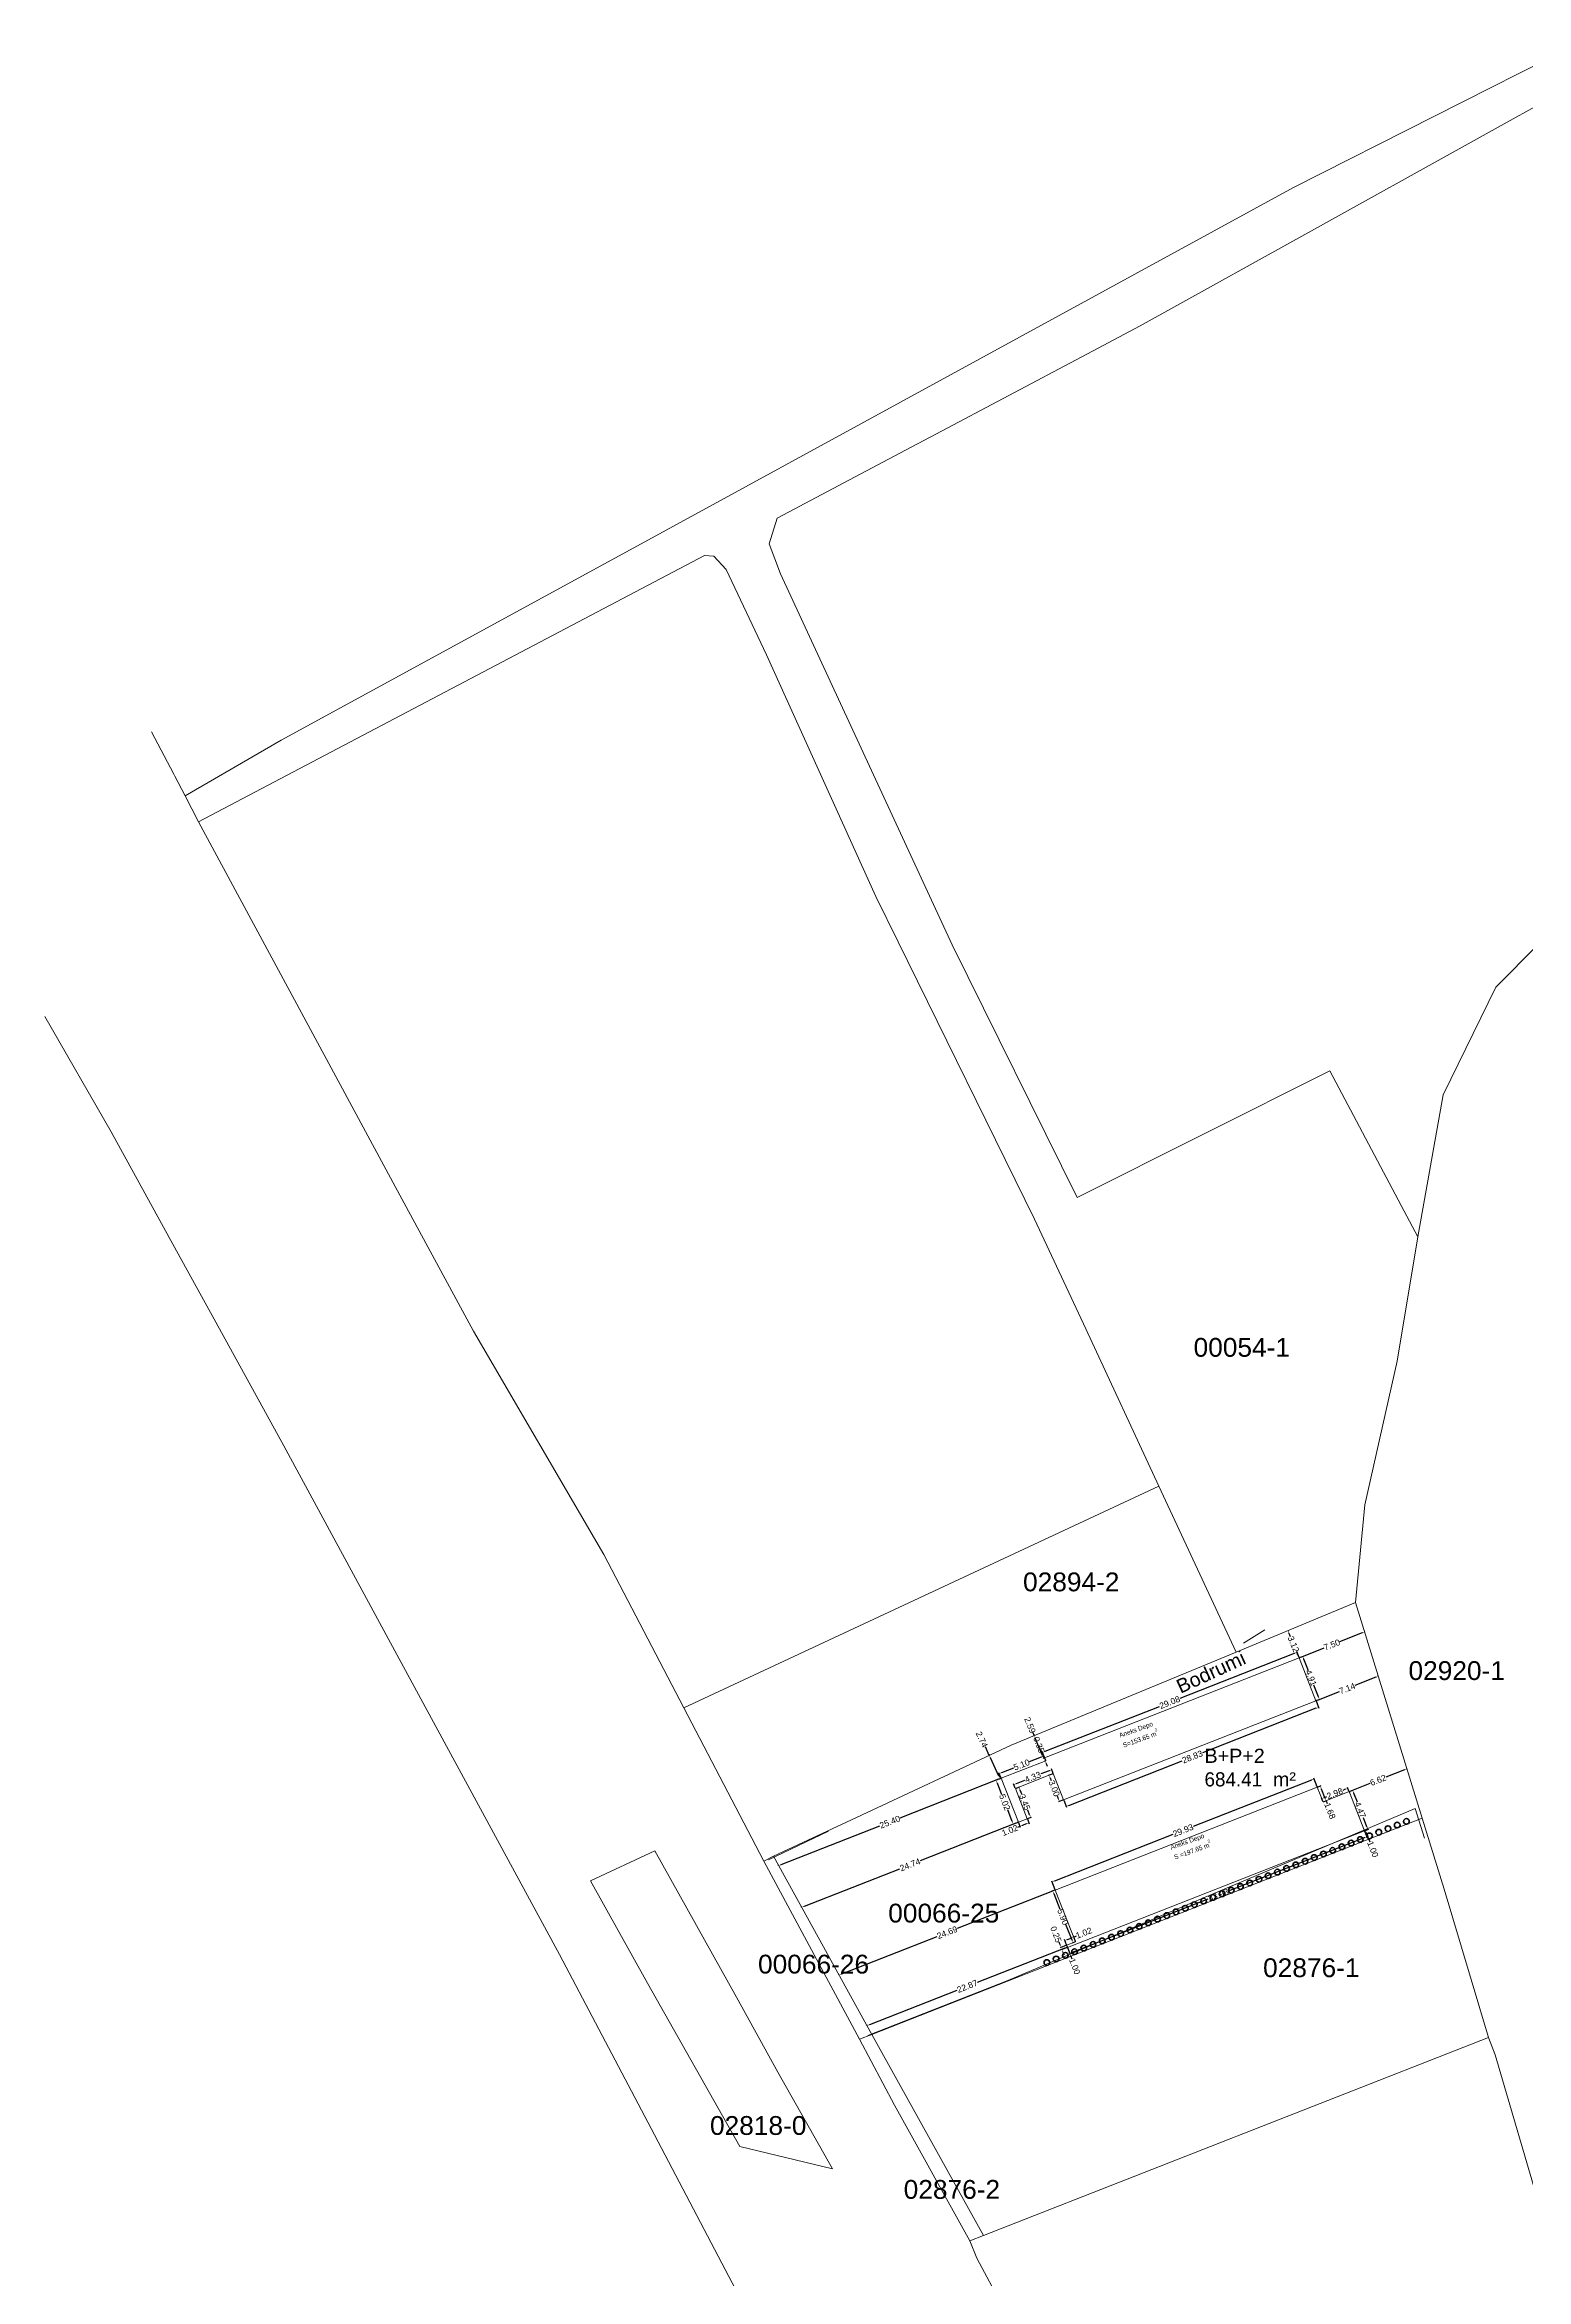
# Model space of a CAD drawing. Header units: metres. Extents: x 7513902 to 7514143, y 4693137 to 4693547.
# Drawn here: x 7513902.2 to 7514059.8, y 4693309.9 to 4693547.4 of the extents above; entities that cross this region are included whole.
import ezdxf

# ---------------------------------------------------------------- set-up
doc = ezdxf.new("R2010")
doc.units = ezdxf.units.M
for name, color, linetype, lineweight in [('0_Pen_No__6', 5, 'Continuous', 35), ('asfalt', 97, 'Continuous', 0), ('etazha', 7, 'Continuous', 0), ('muri poshte', 30, 'Continuous', 0), ('Parc-Baz', 7, 'Continuous', 0)]:
    doc.layers.add(name, color=color, linetype=linetype, lineweight=lineweight)
doc.layers.add('A - Fill zone_Pen_No__146', color=7, linetype='Continuous', lineweight=20, true_color=0x5eaeff)
doc.layers.add('Drawing & Figure_Pen_No__81', color=7, linetype='Continuous', lineweight=20, true_color=0x6a6a6a)
doc.styles.add('GENERATED_STYLE_1', font='GOTHIC.TTF')
doc.styles.get("Standard").update_dxf_attribs({"font": 'arial.ttf'})
doc.dimstyles.get("Standard").update_dxf_attribs({"dimtxt": 0.18, "dimasz": 0.18, "dimexe": 0.18, "dimexo": 0.0625, "dimgap": 0.09, "dimtad": 0, "dimtih": 1, "dimtoh": 1, "dimdec": 4, "dimzin": 0, "dimdsep": 46, "dimtxsty": 'Standard', "dimcen": 0.09, "dimadec": 0, "dimazin": 0, "dimtfac": 1, "dimtdec": 4, "dimtofl": 0, "dimtmove": 0, "dimatfit": 3, "dimfxl": 1, "dimtolj": 1, "dimtzin": 0, "dimarcsym": 0})

# ---------------------------------------------------------------- blocks, each defined once
blk = doc.blocks.new('*D348')
at = {"layer": 'Drawing & Figure_Pen_No__81', "color": 0, "lineweight": -2, "transparency": 16777216}
for p, q in [((7514008.2, 4693365.39), (7514006.93, 4693364.89)), ((7514008.67, 4693365.03), (7514008.45, 4693365.59)), ((7514003.92, 4693363.16), (7514003.7, 4693363.72)), ((7514004.01, 4693363.75), (7514005.28, 4693364.25))]:
    blk.add_line(p, q, dxfattribs=at)
at = {"layer": 'Drawing & Figure_Pen_No__81', "color": 0, "transparency": 16777216}
for points in [[(7514008.18, 4693365.44), (7514008.22, 4693365.35), (7514008.48, 4693365.5)], [(7514003.99, 4693363.79), (7514004.03, 4693363.7), (7514003.73, 4693363.64)]]:
    blk.add_solid(points, dxfattribs=at)
at = {"layer": 'Drawing & Figure_Pen_No__81', "color": 0, "transparency": 16777216, "insert": (7514006.11, 4693364.57), "char_height": 0.65, "attachment_point": 5, "rotation": 21.4369}
blk.add_mtext('\\A1;5.10', dxfattribs=at)
blk = doc.blocks.new('*D349')
at = {"layer": 'Drawing & Figure_Pen_No__81', "color": 0, "lineweight": -2, "transparency": 16777216}
for p, q in [((7514008.38, 4693365.58), (7514008.27, 4693365.86)), ((7514008.52, 4693365.31), (7514008.41, 4693365.27)), ((7514008.65, 4693364.99), (7514008.54, 4693364.94)), ((7514008.73, 4693364.7), (7514008.84, 4693364.42))]:
    blk.add_line(p, q, dxfattribs=at)
at = {"layer": 'Drawing & Figure_Pen_No__81', "color": 0, "transparency": 16777216}
for points in [[(7514008.43, 4693365.6), (7514008.34, 4693365.56), (7514008.49, 4693365.3)], [(7514008.78, 4693364.72), (7514008.68, 4693364.68), (7514008.62, 4693364.98)]]:
    blk.add_solid(points, dxfattribs=at)
at = {"layer": 'Drawing & Figure_Pen_No__81', "color": 0, "transparency": 16777216, "insert": (7514007.95, 4693366.69), "char_height": 0.65, "attachment_point": 5, "rotation": 291.4369}
blk.add_mtext('\\A1;0.35', dxfattribs=at)
blk = doc.blocks.new('*D350')
at = {"layer": 'Drawing & Figure_Pen_No__81', "color": 0, "lineweight": -2, "transparency": 16777216}
for p, q in [((7514035.11, 4693376.41), (7514022.93, 4693371.62)), ((7514035.61, 4693375.98), (7514035.36, 4693376.6)), ((7514008.61, 4693366), (7514020.79, 4693370.78)), ((7514008.54, 4693365.35), (7514008.29, 4693365.97))]:
    blk.add_line(p, q, dxfattribs=at)
at = {"layer": 'Drawing & Figure_Pen_No__81', "color": 0, "transparency": 16777216}
for points in [[(7514035.1, 4693376.45), (7514035.13, 4693376.36), (7514035.39, 4693376.52)], [(7514008.59, 4693366.05), (7514008.62, 4693365.95), (7514008.33, 4693365.89)]]:
    blk.add_solid(points, dxfattribs=at)
at = {"layer": 'Drawing & Figure_Pen_No__81', "color": 0, "transparency": 16777216, "insert": (7514021.86, 4693371.2), "char_height": 0.65, "attachment_point": 5, "rotation": 21.4369}
blk.add_mtext('\\A1;29.08', dxfattribs=at)
blk = doc.blocks.new('*D351')
at = {"layer": 'Drawing & Figure_Pen_No__81', "color": 0, "lineweight": -2, "transparency": 16777216}
for p, q in [((7514035.65, 4693375.96), (7514036.07, 4693376.13)), ((7514036.1, 4693375.82), (7514036.58, 4693374.59)), ((7514037.68, 4693371.8), (7514037.19, 4693373.03)), ((7514037.44, 4693371.39), (7514037.87, 4693371.55))]:
    blk.add_line(p, q, dxfattribs=at)
at = {"layer": 'Drawing & Figure_Pen_No__81', "color": 0, "transparency": 16777216}
for points in [[(7514036.15, 4693375.83), (7514036.05, 4693375.8), (7514035.99, 4693376.1)], [(7514037.72, 4693371.82), (7514037.63, 4693371.78), (7514037.79, 4693371.52)]]:
    blk.add_solid(points, dxfattribs=at)
at = {"layer": 'Drawing & Figure_Pen_No__81', "color": 0, "transparency": 16777216, "insert": (7514036.89, 4693373.81), "char_height": 0.65, "attachment_point": 5, "rotation": 291.4369}
blk.add_mtext('\\A1;4.91', dxfattribs=at)
blk = doc.blocks.new('*D352')
at = {"layer": 'Drawing & Figure_Pen_No__81', "color": 0, "lineweight": -2, "transparency": 16777216}
for p, q in [((7514037.41, 4693370.57), (7514025.34, 4693365.83)), ((7514037.42, 4693371.35), (7514037.72, 4693370.59)), ((7514011.13, 4693360.25), (7514023.2, 4693364.99)), ((7514010.59, 4693360.81), (7514010.89, 4693360.06))]:
    blk.add_line(p, q, dxfattribs=at)
at = {"layer": 'Drawing & Figure_Pen_No__81', "color": 0, "transparency": 16777216}
for points in [[(7514037.39, 4693370.61), (7514037.43, 4693370.52), (7514037.69, 4693370.68)], [(7514011.11, 4693360.3), (7514011.15, 4693360.21), (7514010.85, 4693360.14)]]:
    blk.add_solid(points, dxfattribs=at)
at = {"layer": 'Drawing & Figure_Pen_No__81', "color": 0, "transparency": 16777216, "insert": (7514024.27, 4693365.41), "char_height": 0.65, "attachment_point": 5, "rotation": 21.4369}
blk.add_mtext('\\A1;28.83', dxfattribs=at)
blk = doc.blocks.new('*D353')
at = {"layer": 'Drawing & Figure_Pen_No__81', "color": 0, "lineweight": -2, "transparency": 16777216}
for p, q in [((7514009.45, 4693363.62), (7514008.95, 4693363.42)), ((7514009.14, 4693363.18), (7514009.26, 4693362.89)), ((7514010.02, 4693360.94), (7514009.91, 4693361.23)), ((7514010.55, 4693360.83), (7514010.05, 4693360.63))]:
    blk.add_line(p, q, dxfattribs=at)
at = {"layer": 'Drawing & Figure_Pen_No__81', "color": 0, "transparency": 16777216}
for points in [[(7514009.19, 4693363.19), (7514009.1, 4693363.16), (7514009.03, 4693363.46)], [(7514010.07, 4693360.96), (7514009.98, 4693360.92), (7514010.13, 4693360.66)]]:
    blk.add_solid(points, dxfattribs=at)
at = {"layer": 'Drawing & Figure_Pen_No__81', "color": 0, "transparency": 16777216, "insert": (7514009.58, 4693362.06), "char_height": 0.65, "attachment_point": 5, "rotation": 291.4369}
blk.add_mtext('\\A1;3.00', dxfattribs=at)
blk = doc.blocks.new('*D354')
at = {"layer": 'Drawing & Figure_Pen_No__81', "color": 0, "lineweight": -2, "transparency": 16777216}
for p, q in [((7514005.44, 4693362.08), (7514005.25, 4693362.55)), ((7514005.57, 4693362.58), (7514006.46, 4693362.93)), ((7514009.04, 4693363.94), (7514008.14, 4693363.59)), ((7514009.47, 4693363.66), (7514009.28, 4693364.14))]:
    blk.add_line(p, q, dxfattribs=at)
at = {"layer": 'Drawing & Figure_Pen_No__81', "color": 0, "transparency": 16777216}
for points in [[(7514005.55, 4693362.63), (7514005.58, 4693362.53), (7514005.29, 4693362.47)], [(7514009.02, 4693363.99), (7514009.06, 4693363.9), (7514009.32, 4693364.05)]]:
    blk.add_solid(points, dxfattribs=at)
at = {"layer": 'Drawing & Figure_Pen_No__81', "color": 0, "transparency": 16777216, "insert": (7514007.3, 4693363.26), "char_height": 0.65, "attachment_point": 5, "rotation": 21.4369}
blk.add_mtext('\\A1;4.33', dxfattribs=at)
blk = doc.blocks.new('*D355')
at = {"layer": 'Drawing & Figure_Pen_No__81', "color": 0, "lineweight": -2, "transparency": 16777216}
for p, q in [((7514005.48, 4693362.06), (7514005.9, 4693362.22)), ((7514005.92, 4693361.91), (7514006.12, 4693361.41)), ((7514006.96, 4693359.26), (7514006.77, 4693359.76)), ((7514006.74, 4693358.85), (7514007.16, 4693359.01))]:
    blk.add_line(p, q, dxfattribs=at)
at = {"layer": 'Drawing & Figure_Pen_No__81', "color": 0, "transparency": 16777216}
for points in [[(7514005.97, 4693361.93), (7514005.88, 4693361.89), (7514005.81, 4693362.19)], [(7514007.01, 4693359.28), (7514006.92, 4693359.24), (7514007.07, 4693358.98)]]:
    blk.add_solid(points, dxfattribs=at)
at = {"layer": 'Drawing & Figure_Pen_No__81', "color": 0, "transparency": 16777216, "insert": (7514006.44, 4693360.59), "char_height": 0.65, "attachment_point": 5, "rotation": 291.4369}
blk.add_mtext('\\A1;3.45', dxfattribs=at)
blk = doc.blocks.new('*D356')
at = {"layer": 'Drawing & Figure_Pen_No__81', "color": 0, "lineweight": -2, "transparency": 16777216}
for p, q in [((7514005.94, 4693358.02), (7514005.66, 4693357.91)), ((7514005.77, 4693358.44), (7514005.97, 4693357.94)), ((7514006.61, 4693358.28), (7514006.22, 4693358.13)), ((7514006.72, 4693358.81), (7514006.92, 4693358.31))]:
    blk.add_line(p, q, dxfattribs=at)
at = {"layer": 'Drawing & Figure_Pen_No__81', "color": 0, "transparency": 16777216}
for points in [[(7514006.2, 4693358.18), (7514006.24, 4693358.08), (7514005.94, 4693358.02)], [(7514006.59, 4693358.33), (7514006.63, 4693358.24), (7514006.89, 4693358.39)]]:
    blk.add_solid(points, dxfattribs=at)
at = {"layer": 'Drawing & Figure_Pen_No__81', "color": 0, "transparency": 16777216, "insert": (7514004.86, 4693357.6), "char_height": 0.65, "attachment_point": 5, "rotation": 21.4369}
blk.add_mtext('\\A1;1.02', dxfattribs=at)
blk = doc.blocks.new('*D357')
at = {"layer": 'Drawing & Figure_Pen_No__81', "color": 0, "lineweight": -2, "transparency": 16777216}
for p, q in [((7514003.9, 4693363.12), (7514003.31, 4693362.89)), ((7514003.51, 4693362.65), (7514003.99, 4693361.42)), ((7514005.12, 4693358.54), (7514004.64, 4693359.77)), ((7514005.73, 4693358.45), (7514005.15, 4693358.22))]:
    blk.add_line(p, q, dxfattribs=at)
at = {"layer": 'Drawing & Figure_Pen_No__81', "color": 0, "transparency": 16777216}
for points in [[(7514003.55, 4693362.67), (7514003.46, 4693362.63), (7514003.4, 4693362.93)], [(7514005.17, 4693358.55), (7514005.08, 4693358.52), (7514005.23, 4693358.26)]]:
    blk.add_solid(points, dxfattribs=at)
at = {"layer": 'Drawing & Figure_Pen_No__81', "color": 0, "transparency": 16777216, "insert": (7514004.32, 4693360.59), "char_height": 0.65, "attachment_point": 5, "rotation": 291.4369}
blk.add_mtext('\\A1;5.02', dxfattribs=at)
blk = doc.blocks.new('*D358')
at = {"layer": 'Drawing & Figure_Pen_No__81', "color": 0, "lineweight": -2, "transparency": 16777216}
for p, q in [((7514036.93, 4693362.95), (7514024.35, 4693358.01)), ((7514037.54, 4693362.22), (7514037.18, 4693363.15)), ((7514009.63, 4693352.23), (7514022.21, 4693357.18)), ((7514009.68, 4693351.28), (7514009.32, 4693352.21))]:
    blk.add_line(p, q, dxfattribs=at)
at = {"layer": 'Drawing & Figure_Pen_No__81', "color": 0, "transparency": 16777216}
for points in [[(7514036.91, 4693363), (7514036.95, 4693362.91), (7514037.21, 4693363.06)], [(7514009.61, 4693352.28), (7514009.65, 4693352.19), (7514009.35, 4693352.13)]]:
    blk.add_solid(points, dxfattribs=at)
at = {"layer": 'Drawing & Figure_Pen_No__81', "color": 0, "transparency": 16777216, "insert": (7514023.28, 4693357.59), "char_height": 0.65, "attachment_point": 5, "rotation": 21.4369}
blk.add_mtext('\\A1;29.93', dxfattribs=at)
blk = doc.blocks.new('*D359')
at = {"layer": 'Drawing & Figure_Pen_No__81', "color": 0, "lineweight": -2, "transparency": 16777216}
for p, q in [((7514037.58, 4693362.2), (7514037.95, 4693362.35)), ((7514037.97, 4693362.03), (7514038.37, 4693361.03)), ((7514038.19, 4693360.64), (7514038.56, 4693360.79)), ((7514038.48, 4693360.75), (7514038.59, 4693360.47))]:
    blk.add_line(p, q, dxfattribs=at)
at = {"layer": 'Drawing & Figure_Pen_No__81', "color": 0, "transparency": 16777216}
for points in [[(7514038.02, 4693362.05), (7514037.93, 4693362.02), (7514037.86, 4693362.31)], [(7514038.41, 4693361.05), (7514038.32, 4693361.01), (7514038.48, 4693360.75)]]:
    blk.add_solid(points, dxfattribs=at)
at = {"layer": 'Drawing & Figure_Pen_No__81', "color": 0, "transparency": 16777216, "insert": (7514038.9, 4693359.67), "char_height": 0.65, "attachment_point": 5, "rotation": 291.4369}
blk.add_mtext('\\A1;1.68', dxfattribs=at)
blk = doc.blocks.new('*D360')
at = {"layer": 'Drawing & Figure_Pen_No__81', "color": 0, "lineweight": -2, "transparency": 16777216}
for p, q in [((7514040.52, 4693361.96), (7514040.25, 4693361.85)), ((7514040.92, 4693361.75), (7514040.77, 4693362.15)), ((7514038.15, 4693360.66), (7514037.99, 4693361.06)), ((7514038.31, 4693361.09), (7514038.58, 4693361.2))]:
    blk.add_line(p, q, dxfattribs=at)
at = {"layer": 'Drawing & Figure_Pen_No__81', "color": 0, "transparency": 16777216}
for points in [[(7514040.5, 4693362), (7514040.54, 4693361.91), (7514040.8, 4693362.07)], [(7514038.29, 4693361.13), (7514038.32, 4693361.04), (7514038.03, 4693360.98)]]:
    blk.add_solid(points, dxfattribs=at)
at = {"layer": 'Drawing & Figure_Pen_No__81', "color": 0, "transparency": 16777216, "insert": (7514039.41, 4693361.52), "char_height": 0.65, "attachment_point": 5, "rotation": 21.4369}
blk.add_mtext('\\A1;2.98', dxfattribs=at)
blk = doc.blocks.new('*D361')
at = {"layer": 'Drawing & Figure_Pen_No__81', "color": 0, "lineweight": -2, "transparency": 16777216}
for p, q in [((7514040.97, 4693361.73), (7514041.39, 4693361.89)), ((7514041.41, 4693361.58), (7514041.79, 4693360.62)), ((7514042.83, 4693357.98), (7514042.45, 4693358.94)), ((7514042.6, 4693357.57), (7514043.02, 4693357.73))]:
    blk.add_line(p, q, dxfattribs=at)
at = {"layer": 'Drawing & Figure_Pen_No__81', "color": 0, "transparency": 16777216}
for points in [[(7514041.46, 4693361.6), (7514041.37, 4693361.56), (7514041.3, 4693361.86)], [(7514042.87, 4693358), (7514042.78, 4693357.96), (7514042.94, 4693357.7)]]:
    blk.add_solid(points, dxfattribs=at)
at = {"layer": 'Drawing & Figure_Pen_No__81', "color": 0, "transparency": 16777216, "insert": (7514042.12, 4693359.78), "char_height": 0.65, "attachment_point": 5, "rotation": 291.4369}
blk.add_mtext('\\A1;4.47', dxfattribs=at)
blk = doc.blocks.new('*D362')
at = {"layer": 'Drawing & Figure_Pen_No__81', "color": 0, "lineweight": -2, "transparency": 16777216}
for p, q in [((7514042.58, 4693357.53), (7514042.85, 4693356.85)), ((7514042.54, 4693356.82), (7514028.09, 4693351.15)), ((7514011.51, 4693344.64), (7514025.96, 4693350.31)), ((7514011, 4693345.13), (7514011.27, 4693344.45))]:
    blk.add_line(p, q, dxfattribs=at)
at = {"layer": 'Drawing & Figure_Pen_No__81', "color": 0, "transparency": 16777216}
for points in [[(7514042.52, 4693356.87), (7514042.56, 4693356.77), (7514042.82, 4693356.93)], [(7514011.5, 4693344.69), (7514011.53, 4693344.59), (7514011.24, 4693344.53)]]:
    blk.add_solid(points, dxfattribs=at)
at = {"layer": 'Drawing & Figure_Pen_No__81', "color": 0, "transparency": 16777216, "insert": (7514027.03, 4693350.73), "char_height": 0.65, "attachment_point": 5, "rotation": 21.4369}
blk.add_mtext('\\A1;33.93', dxfattribs=at)
blk = doc.blocks.new('*D363')
at = {"layer": 'Drawing & Figure_Pen_No__81', "color": 0, "lineweight": -2, "transparency": 16777216}
for p, q in [((7514009.66, 4693351.24), (7514009.34, 4693351.12)), ((7514009.54, 4693350.87), (7514010.18, 4693349.23)), ((7514011.47, 4693345.94), (7514010.83, 4693347.58)), ((7514011.82, 4693345.75), (7514011.5, 4693345.62))]:
    blk.add_line(p, q, dxfattribs=at)
at = {"layer": 'Drawing & Figure_Pen_No__81', "color": 0, "transparency": 16777216}
for points in [[(7514009.58, 4693350.89), (7514009.49, 4693350.85), (7514009.43, 4693351.15)], [(7514011.52, 4693345.95), (7514011.43, 4693345.92), (7514011.58, 4693345.66)]]:
    blk.add_solid(points, dxfattribs=at)
at = {"layer": 'Drawing & Figure_Pen_No__81', "color": 0, "transparency": 16777216, "insert": (7514010.51, 4693348.4), "char_height": 0.65, "attachment_point": 5, "rotation": 291.4369}
blk.add_mtext('\\A1;5.90', dxfattribs=at)
blk = doc.blocks.new('*D364')
at = {"layer": 'Drawing & Figure_Pen_No__81', "color": 0, "lineweight": -2, "transparency": 16777216}
for p, q in [((7514010.89, 4693345.42), (7514010.67, 4693345.98)), ((7514010.98, 4693346), (7514011.37, 4693346.15)), ((7514011.84, 4693345.79), (7514011.62, 4693346.35)), ((7514011.65, 4693346.26), (7514011.93, 4693346.37))]:
    blk.add_line(p, q, dxfattribs=at)
at = {"layer": 'Drawing & Figure_Pen_No__81', "color": 0, "transparency": 16777216}
for points in [[(7514010.96, 4693346.05), (7514011, 4693345.95), (7514010.7, 4693345.89)], [(7514011.35, 4693346.2), (7514011.39, 4693346.11), (7514011.65, 4693346.26)]]:
    blk.add_solid(points, dxfattribs=at)
at = {"layer": 'Drawing & Figure_Pen_No__81', "color": 0, "transparency": 16777216, "insert": (7514012.73, 4693346.69), "char_height": 0.65, "attachment_point": 5, "rotation": 21.4369}
blk.add_mtext('\\A1;1.02', dxfattribs=at)
blk = doc.blocks.new('*D365')
at = {"layer": 'Drawing & Figure_Pen_No__81', "color": 0, "lineweight": -2, "transparency": 16777216}
for p, q in [((7514010.2, 4693345.43), (7514010.09, 4693345.71)), ((7514010.87, 4693345.38), (7514010.22, 4693345.12)), ((7514010.96, 4693345.14), (7514010.32, 4693344.89)), ((7514010.51, 4693344.64), (7514010.62, 4693344.36))]:
    blk.add_line(p, q, dxfattribs=at)
at = {"layer": 'Drawing & Figure_Pen_No__81', "color": 0, "transparency": 16777216}
for points in [[(7514010.24, 4693345.45), (7514010.15, 4693345.42), (7514010.31, 4693345.16)], [(7514010.56, 4693344.66), (7514010.46, 4693344.63), (7514010.4, 4693344.92)]]:
    blk.add_solid(points, dxfattribs=at)
at = {"layer": 'Drawing & Figure_Pen_No__81', "color": 0, "transparency": 16777216, "insert": (7514009.76, 4693346.54), "char_height": 0.65, "attachment_point": 5, "rotation": 291.4369}
blk.add_mtext('\\A1;0.25', dxfattribs=at)
blk = doc.blocks.new('*D366')
at = {"layer": 'Drawing & Figure_Pen_No__81', "color": 0, "lineweight": -2, "transparency": 16777216}
for p, q in [((7514002.67, 4693365.57), (7514002.26, 4693366.46)), ((7514002.74, 4693365.61), (7514002.59, 4693365.54)), ((7514003.7, 4693363.36), (7514002.8, 4693365.3)), ((7514003.9, 4693363.12), (7514003.75, 4693363.05))]:
    blk.add_line(p, q, dxfattribs=at)
at = {"layer": 'Drawing & Figure_Pen_No__81', "color": 0, "transparency": 16777216}
for points in [[(7514002.84, 4693365.32), (7514002.75, 4693365.28), (7514002.67, 4693365.57)], [(7514003.75, 4693363.38), (7514003.66, 4693363.34), (7514003.83, 4693363.09)]]:
    blk.add_solid(points, dxfattribs=at)
at = {"layer": 'Drawing & Figure_Pen_No__81', "color": 0, "transparency": 16777216, "insert": (7514001.88, 4693367.26), "char_height": 0.65, "attachment_point": 5, "rotation": 295.0326}
blk.add_mtext('\\A1;2.74', dxfattribs=at)
blk = doc.blocks.new('*D367')
at = {"layer": 'Drawing & Figure_Pen_No__81', "color": 0, "lineweight": -2, "transparency": 16777216}
for p, q in [((7514007.45, 4693367.68), (7514007.34, 4693367.95)), ((7514007.53, 4693367.71), (7514007.37, 4693367.64)), ((7514008.33, 4693365.56), (7514007.57, 4693367.4)), ((7514008.52, 4693365.31), (7514008.36, 4693365.24))]:
    blk.add_line(p, q, dxfattribs=at)
at = {"layer": 'Drawing & Figure_Pen_No__81', "color": 0, "transparency": 16777216}
for points in [[(7514007.61, 4693367.42), (7514007.52, 4693367.38), (7514007.45, 4693367.68)], [(7514008.38, 4693365.57), (7514008.28, 4693365.54), (7514008.44, 4693365.28)]]:
    blk.add_solid(points, dxfattribs=at)
at = {"layer": 'Drawing & Figure_Pen_No__81', "color": 0, "transparency": 16777216, "insert": (7514007, 4693368.78), "char_height": 0.65, "attachment_point": 5, "rotation": 292.4377}
blk.add_mtext('\\A1;2.59', dxfattribs=at)
blk = doc.blocks.new('*D368')
at = {"layer": 'Drawing & Figure_Pen_No__81', "color": 0, "lineweight": -2, "transparency": 16777216}
for p, q in [((7514034.45, 4693378.84), (7514034.5, 4693378.86)), ((7514034.53, 4693378.55), (7514034.68, 4693378.21)), ((7514035.5, 4693376.23), (7514035.36, 4693376.57)), ((7514035.65, 4693375.96), (7514035.7, 4693375.98))]:
    blk.add_line(p, q, dxfattribs=at)
at = {"layer": 'Drawing & Figure_Pen_No__81', "color": 0, "transparency": 16777216}
for points in [[(7514034.58, 4693378.57), (7514034.49, 4693378.53), (7514034.42, 4693378.83)], [(7514035.55, 4693376.25), (7514035.46, 4693376.21), (7514035.62, 4693375.95)]]:
    blk.add_solid(points, dxfattribs=at)
at = {"layer": 'Drawing & Figure_Pen_No__81', "color": 0, "transparency": 16777216, "insert": (7514035.02, 4693377.39), "char_height": 0.65, "attachment_point": 5, "rotation": 292.6151}
blk.add_mtext('\\A1;3.12', dxfattribs=at)
blk = doc.blocks.new('*D369')
at = {"layer": 'Drawing & Figure_Pen_No__81', "color": 0, "lineweight": -2, "transparency": 16777216}
for p, q in [((7514042.32, 4693378.58), (7514039.93, 4693377.65)), ((7514042.59, 4693378.72), (7514042.57, 4693378.78)), ((7514035.9, 4693376.06), (7514038.28, 4693377)), ((7514035.61, 4693375.98), (7514035.58, 4693376.03))]:
    blk.add_line(p, q, dxfattribs=at)
at = {"layer": 'Drawing & Figure_Pen_No__81', "color": 0, "transparency": 16777216}
for points in [[(7514042.3, 4693378.63), (7514042.34, 4693378.54), (7514042.6, 4693378.69)], [(7514035.88, 4693376.11), (7514035.91, 4693376.01), (7514035.62, 4693375.95)]]:
    blk.add_solid(points, dxfattribs=at)
at = {"layer": 'Drawing & Figure_Pen_No__81', "color": 0, "transparency": 16777216, "insert": (7514039.11, 4693377.32), "char_height": 0.65, "attachment_point": 5, "rotation": 21.4369}
blk.add_mtext('\\A1;7.50', dxfattribs=at)
blk = doc.blocks.new('*D370')
at = {"layer": 'Drawing & Figure_Pen_No__81', "color": 0, "lineweight": -2, "transparency": 16777216}
for p, q in [((7514043.78, 4693373.87), (7514041.56, 4693373)), ((7514044.04, 4693374.01), (7514044.02, 4693374.07)), ((7514037.4, 4693371.4), (7514037.38, 4693371.46)), ((7514037.69, 4693371.48), (7514039.91, 4693372.36))]:
    blk.add_line(p, q, dxfattribs=at)
at = {"layer": 'Drawing & Figure_Pen_No__81', "color": 0, "transparency": 16777216}
for points in [[(7514043.76, 4693373.92), (7514043.79, 4693373.83), (7514044.06, 4693373.98)], [(7514037.67, 4693371.53), (7514037.71, 4693371.44), (7514037.41, 4693371.38)]]:
    blk.add_solid(points, dxfattribs=at)
at = {"layer": 'Drawing & Figure_Pen_No__81', "color": 0, "transparency": 16777216, "insert": (7514040.73, 4693372.68), "char_height": 0.65, "attachment_point": 5, "rotation": 21.4369}
blk.add_mtext('\\A1;7.14', dxfattribs=at)
blk = doc.blocks.new('*D371')
at = {"layer": 'Drawing & Figure_Pen_No__81', "color": 0, "lineweight": -2, "transparency": 16777216}
for p, q in [((7514041.22, 4693361.83), (7514043.19, 4693362.6)), ((7514046.82, 4693364.03), (7514044.84, 4693363.25)), ((7514047.08, 4693364.17), (7514047.06, 4693364.22)), ((7514040.95, 4693361.69), (7514040.97, 4693361.63))]:
    blk.add_line(p, q, dxfattribs=at)
at = {"layer": 'Drawing & Figure_Pen_No__81', "color": 0, "transparency": 16777216}
for points in [[(7514046.8, 4693364.07), (7514046.83, 4693363.98), (7514047.1, 4693364.14)], [(7514041.2, 4693361.87), (7514041.23, 4693361.78), (7514040.94, 4693361.72)]]:
    blk.add_solid(points, dxfattribs=at)
at = {"layer": 'Drawing & Figure_Pen_No__81', "color": 0, "transparency": 16777216, "insert": (7514044.02, 4693362.93), "char_height": 0.65, "attachment_point": 5, "rotation": 21.4369}
blk.add_mtext('\\A1;6.62', dxfattribs=at)
blk = doc.blocks.new('*D372')
at = {"layer": 'Drawing & Figure_Pen_No__81', "color": 0, "lineweight": -2, "transparency": 16777216}
for p, q in [((7514042.6, 4693357.57), (7514042.76, 4693357.63)), ((7514042.79, 4693357.32), (7514042.93, 4693356.94)), ((7514042.97, 4693356.63), (7514043.12, 4693356.7)), ((7514043.04, 4693356.66), (7514043.15, 4693356.39))]:
    blk.add_line(p, q, dxfattribs=at)
at = {"layer": 'Drawing & Figure_Pen_No__81', "color": 0, "transparency": 16777216}
for points in [[(7514042.83, 4693357.33), (7514042.74, 4693357.3), (7514042.68, 4693357.6)], [(7514042.98, 4693356.96), (7514042.88, 4693356.93), (7514043.04, 4693356.66)]]:
    blk.add_solid(points, dxfattribs=at)
at = {"layer": 'Drawing & Figure_Pen_No__81', "color": 0, "transparency": 16777216, "insert": (7514043.46, 4693355.59), "char_height": 0.65, "attachment_point": 5, "rotation": 291.4369}
blk.add_mtext('\\A1;1.00', dxfattribs=at)
blk = doc.blocks.new('*D373')
at = {"layer": 'Drawing & Figure_Pen_No__81', "color": 0, "lineweight": -2, "transparency": 16777216}
for p, q in [((7514010.96, 4693345.14), (7514010.89, 4693345.11)), ((7514011.08, 4693344.87), (7514011.23, 4693344.5)), ((7514011.33, 4693344.21), (7514011.25, 4693344.18)), ((7514011.34, 4693344.22), (7514011.45, 4693343.94))]:
    blk.add_line(p, q, dxfattribs=at)
at = {"layer": 'Drawing & Figure_Pen_No__81', "color": 0, "transparency": 16777216}
for points in [[(7514011.13, 4693344.89), (7514011.03, 4693344.85), (7514010.97, 4693345.15)], [(7514011.27, 4693344.51), (7514011.18, 4693344.48), (7514011.34, 4693344.22)]]:
    blk.add_solid(points, dxfattribs=at)
at = {"layer": 'Drawing & Figure_Pen_No__81', "color": 0, "transparency": 16777216, "insert": (7514011.76, 4693343.14), "char_height": 0.65, "attachment_point": 5, "rotation": 291.4369}
blk.add_mtext('\\A1;1.00', dxfattribs=at)
blk = doc.blocks.new('*D375')
at = {"layer": 'Drawing & Figure_Pen_No__81', "color": 0, "lineweight": -2, "transparency": 16777216}
for p, q in [((7514010.98, 4693345.18), (7514010.94, 4693345.29)), ((7514010.69, 4693345.09), (7514001.4, 4693341.44)), ((7513989.96, 4693336.95), (7513999.26, 4693340.6)), ((7513989.69, 4693336.83), (7513989.65, 4693336.93))]:
    blk.add_line(p, q, dxfattribs=at)
at = {"layer": 'Drawing & Figure_Pen_No__81', "color": 0, "transparency": 16777216}
for points in [[(7514010.67, 4693345.14), (7514010.71, 4693345.05), (7514010.97, 4693345.2)], [(7513989.95, 4693337), (7513989.98, 4693336.91), (7513989.69, 4693336.85)]]:
    blk.add_solid(points, dxfattribs=at)
at = {"layer": 'Drawing & Figure_Pen_No__81', "color": 0, "transparency": 16777216, "insert": (7514000.33, 4693341.02), "char_height": 0.65, "attachment_point": 5, "rotation": 21.4369}
blk.add_mtext('\\A1;22.87', dxfattribs=at)
blk = doc.blocks.new('*D376')
at = {"layer": 'Drawing & Figure_Pen_No__81', "color": 0, "lineweight": -2, "transparency": 16777216}
for p, q in [((7514009.41, 4693351.14), (7513999.27, 4693347.16)), ((7514009.68, 4693351.28), (7514009.66, 4693351.34)), ((7513986.98, 4693342.34), (7513997.13, 4693346.32)), ((7513986.69, 4693342.26), (7513986.67, 4693342.31))]:
    blk.add_line(p, q, dxfattribs=at)
at = {"layer": 'Drawing & Figure_Pen_No__81', "color": 0, "transparency": 16777216}
for points in [[(7514009.39, 4693351.19), (7514009.43, 4693351.1), (7514009.69, 4693351.25)], [(7513986.97, 4693342.38), (7513987, 4693342.29), (7513986.71, 4693342.23)]]:
    blk.add_solid(points, dxfattribs=at)
at = {"layer": 'Drawing & Figure_Pen_No__81', "color": 0, "transparency": 16777216, "insert": (7513998.2, 4693346.74), "char_height": 0.65, "attachment_point": 5, "rotation": 21.4369}
blk.add_mtext('\\A1;24.69', dxfattribs=at)
blk = doc.blocks.new('*D377')
at = {"layer": 'Drawing & Figure_Pen_No__81', "color": 0, "lineweight": -2, "transparency": 16777216}
for p, q in [((7514003.65, 4693363.03), (7513993.17, 4693358.91)), ((7514003.92, 4693363.16), (7514003.9, 4693363.22)), ((7513980.56, 4693353.96), (7513991.04, 4693358.07)), ((7513980.27, 4693353.88), (7513980.25, 4693353.93))]:
    blk.add_line(p, q, dxfattribs=at)
at = {"layer": 'Drawing & Figure_Pen_No__81', "color": 0, "transparency": 16777216}
for points in [[(7514003.63, 4693363.07), (7514003.67, 4693362.98), (7514003.93, 4693363.14)], [(7513980.54, 4693354.01), (7513980.58, 4693353.91), (7513980.28, 4693353.85)]]:
    blk.add_solid(points, dxfattribs=at)
at = {"layer": 'Drawing & Figure_Pen_No__81', "color": 0, "transparency": 16777216, "insert": (7513992.11, 4693358.49), "char_height": 0.65, "attachment_point": 5, "rotation": 21.4369}
blk.add_mtext('\\A1;25.40', dxfattribs=at)
blk = doc.blocks.new('*D378')
at = {"layer": 'Drawing & Figure_Pen_No__81', "color": 0, "lineweight": -2, "transparency": 16777216}
for p, q in [((7514005.48, 4693358.36), (7513995.31, 4693354.36)), ((7514005.75, 4693358.49), (7514005.73, 4693358.55)), ((7513983.01, 4693349.53), (7513993.18, 4693353.52)), ((7513982.72, 4693349.45), (7513982.7, 4693349.51))]:
    blk.add_line(p, q, dxfattribs=at)
at = {"layer": 'Drawing & Figure_Pen_No__81', "color": 0, "transparency": 16777216}
for points in [[(7514005.47, 4693358.4), (7514005.5, 4693358.31), (7514005.76, 4693358.47)], [(7513982.99, 4693349.58), (7513983.03, 4693349.48), (7513982.73, 4693349.42)]]:
    blk.add_solid(points, dxfattribs=at)
at = {"layer": 'Drawing & Figure_Pen_No__81', "color": 0, "transparency": 16777216, "insert": (7513994.25, 4693353.94), "char_height": 0.65, "attachment_point": 5, "rotation": 21.4369}
blk.add_mtext('\\A1;24.74', dxfattribs=at)

msp = doc.modelspace()

# ---------------------------------------------------------------- linework, layer by layer
at = {"layer": '0_Pen_No__6', "color": 5, "linetype": 'Continuous', "lineweight": 35}
for centre in [(7514043.106, 4693357.013), (7514044.086, 4693357.397), (7514045.067, 4693357.782), (7514046.047, 4693358.167), (7514047.027, 4693358.552), (7514037.226, 4693354.704), (7514038.206, 4693355.088), (7514039.186, 4693355.473), (7514040.166, 4693355.858), (7514041.146, 4693356.243), (7514042.126, 4693356.628), (7514031.345, 4693352.395), (7514032.325, 4693352.779), (7514033.305, 4693353.164), (7514034.285, 4693353.549), (7514035.265, 4693353.934), (7514036.246, 4693354.319), (7514025.464, 4693350.086), (7514026.445, 4693350.47), (7514027.425, 4693350.855), (7514028.405, 4693351.24), (7514029.385, 4693351.625), (7514030.365, 4693352.01), (7514018.604, 4693347.392), (7514019.584, 4693347.777), (7514020.564, 4693348.161), (7514021.544, 4693348.546), (7514022.524, 4693348.931), (7514023.504, 4693349.316), (7514024.484, 4693349.701), (7514012.723, 4693345.083), (7514013.703, 4693345.468), (7514014.683, 4693345.853), (7514015.663, 4693346.237), (7514016.643, 4693346.622), (7514017.624, 4693347.007), (7514008.803, 4693343.544), (7514009.783, 4693343.928), (7514010.763, 4693344.313), (7514011.743, 4693344.698)]:
    msp.add_circle(centre, 0.3, dxfattribs=at)
at = {"layer": 'asfalt'}
msp.add_polyline3d([(7513960.27, 4693352.242, 618.763), (7513966.342, 4693341.352, 618.793), (7513976.135, 4693323.997, 618.87), (7513985.994, 4693321.62, 618.75), (7513980.203, 4693331.912, 618.693), (7513975.792, 4693339.865, 618.657), (7513967.118, 4693355.405, 618.627)], close=True, dxfattribs=at)
at = {"layer": 'Drawing & Figure_Pen_No__81', "color": 1, "linetype": 'Continuous', "lineweight": 20}
for points in [[(7514037.413, 4693371.375), (7514035.617, 4693375.949), (7514008.55, 4693365.322), (7514008.677, 4693364.999), (7514003.93, 4693363.136), (7514005.764, 4693358.465), (7514006.713, 4693358.838), (7514005.452, 4693362.049), (7514009.483, 4693363.632), (7514010.579, 4693360.839)], [(7514009.692, 4693351.252), (7514011.848, 4693345.76), (7514010.898, 4693345.387), (7514010.99, 4693345.154), (7514042.571, 4693357.554), (7514040.936, 4693361.718), (7514038.164, 4693360.629), (7514037.551, 4693362.19)]]:
    msp.add_lwpolyline(points, close=True, dxfattribs=at)
at = {"layer": 'muri poshte', "elevation": 618.277, "flags": 128}
msp.add_lwpolyline([(7514029.695, 4693377.502), (7514031.97, 4693378.913)], dxfattribs=at)
at = {"layer": 'muri poshte'}
for points in [[(7513989.762, 4693335.804, 618.816), (7514004.646, 4693341.641, 618.784), (7514047.976, 4693359.939, 618.179)], [(7514047.976, 4693359.939, 618.179), (7514048.962, 4693356.781, 616.722)], [(7513979.198, 4693354.478, 618.615), (7513985.574, 4693357.526, 618.423)]]:
    msp.add_polyline3d(points, dxfattribs=at)
at = {"layer": 'Parc-Baz'}
for points in [[(7514066.1, 4693543.83), (7514038.53, 4693528.51), (7514018.72, 4693517.51), (7514012.53, 4693514.23), (7513996.99, 4693506), (7513993.18, 4693503.98), (7513980.13, 4693497.07), (7513979.28, 4693494.36), (7513980.48, 4693491.16), (7513998.74, 4693451.73), (7514012.01, 4693424.88), (7514038.87, 4693438.34), (7514046.79, 4693423.43), (7514048.25, 4693420.68), (7514046.062, 4693407.463), (7514042.602, 4693392.194), (7514041.631, 4693381.835), (7514028.92, 4693376.54), (7514020.7, 4693394.2), (7514012.93, 4693410.9), (7514007.49, 4693422.58), (7513992.985, 4693452.055), (7513990.61, 4693456.88), (7513979, 4693482.55), (7513974.7, 4693491.64), (7513973.4, 4693493.03), (7513972.38, 4693493.13), (7513918.58, 4693464.82), (7513917.154, 4693467.569), (7513927.375, 4693473.485), (7513964.095, 4693493.513), (7514035.017, 4693532.228), (7514065.013, 4693547.412)], [(7513913.609, 4693474.378), (7513915.949, 4693469.883), (7513916.06, 4693469.67), (7513917.154, 4693467.569), (7513918.58, 4693464.82), (7513939.763, 4693425.59), (7513947.832, 4693410.646), (7513961.7, 4693386.93), (7513970.21, 4693370.62), (7513978.71, 4693354.309), (7513988.859, 4693335.39), (7513992.609, 4693328.399), (7514000.609, 4693313.979), (7514001.339, 4693312.12), (7514009.598, 4693296.71), (7514026.887, 4693266.101), (7514035.367, 4693251.191), (7514046.376, 4693231.901), (7514051.706, 4693222.601), (7514078.594, 4693175.812), (7514083.726, 4693166.525), (7514096.799, 4693144.147)], [(7514073.86, 4693137.138), (7514060.935, 4693158.924), (7514055.455, 4693168.435), (7514030.725, 4693211.593), (7514013.556, 4693241.712), (7513993.338, 4693277.141), (7513980.138, 4693300.351), (7513977.604, 4693305.169), (7513967.059, 4693325.22), (7513956.97, 4693344.41), (7513941.78, 4693372.42), (7513927.65, 4693398.486), (7513920.823, 4693410.91), (7513915.87, 4693419.924), (7513909.313, 4693431.858), (7513902.233, 4693444.115)]]:
    msp.add_lwpolyline(points, dxfattribs=at)
for points in [[(7514050.943, 4693435.792), (7514056.544, 4693447.221), (7514065.645, 4693456.418), (7514085.131, 4693392.08), (7514113.313, 4693299.029), (7514143.412, 4693199.647), (7514119.895, 4693190.07), (7514106.554, 4693184.821), (7514096.994, 4693182.341), (7514086.056, 4693234.429), (7514085.896, 4693235.419), (7514082.864, 4693246.197), (7514075.737, 4693270.798), (7514071.488, 4693283.358), (7514061.379, 4693316.947), (7514056.48, 4693333.726), (7514055.75, 4693335.586), (7514051.04, 4693351.356), (7514048.714, 4693358.892), (7514041.631, 4693381.835), (7514042.602, 4693392.194), (7514046.062, 4693407.463), (7514048.25, 4693420.68), (7514050.943, 4693435.792)], [(7514028.92, 4693376.54), (7514005.011, 4693366.667), (7513988.011, 4693358.728), (7513979.727, 4693354.859), (7513978.71, 4693354.309), (7513970.21, 4693370.62), (7514020.7, 4693394.2), (7514028.92, 4693376.54)], [(7513990.192, 4693335.914), (7513979.727, 4693354.859), (7513988.011, 4693358.728), (7514005.011, 4693366.667), (7514028.92, 4693376.54), (7514041.631, 4693381.835), (7514048.714, 4693358.892), (7513990.192, 4693335.914)], [(7514002.07, 4693314.55), (7513990.192, 4693335.914), (7514048.714, 4693358.892), (7514051.04, 4693351.356), (7514055.75, 4693335.586), (7514002.07, 4693314.55)], [(7513979.727, 4693354.859), (7513990.192, 4693335.914), (7513988.859, 4693335.39), (7513978.71, 4693354.309), (7513979.727, 4693354.859)], [(7513990.192, 4693335.914), (7514002.07, 4693314.55), (7514000.609, 4693313.979), (7513992.609, 4693328.399), (7513988.859, 4693335.39), (7513990.192, 4693335.914)]]:
    msp.add_lwpolyline(points, close=True, dxfattribs=at)

# ---------------------------------------------------------------- texts
at = {"layer": 'A - Fill zone_Pen_No__146', "color": 161, "lineweight": 20, "true_color": 0x5eaeff, "char_height": 0.5, "attachment_point": 7, "rotation": 19.85106, "style": 'GENERATED_STYLE_1'}
for s, insert in [('{\\fCentury Gothic|b0|i0|c0|p34;Aneks Depo ^MS=153.65 m{\\H0.66x;\\S2^  ;}}', (7514016.981, 4693366.376)), ('{\\fCentury Gothic|b0|i0|c0|p34;Aneks Depo^MS =197.65 m{\\H0.66x;\\S2^  ;}}', (7514022.428, 4693354.483))]:
    msp.add_mtext(s, dxfattribs=dict(at, insert=insert))
at = {"layer": 'etazha'}
msp.add_text('Bodrumi', height=1.5, rotation=24.73916, dxfattribs=at).set_placement((7514023.013, 4693372.111))
at = {"layer": 'etazha', "insert": (7514025.558, 4693366.273), "char_height": 1.5, "width": 12.57981, "attachment_point": 1}
msp.add_mtext('B+P+2 {\\A1;\\fCentury Gothic|b0|i0|c0|p34;\\C7;684.41 } m²', dxfattribs=at)
at = {"layer": 'Parc-Baz'}
for s, p in [('00054-1', (7514024.397, 4693407.941)), ('02894-2', (7514006.264, 4693383.011)), ('02920-1', (7514047.25, 4693373.581)), ('00066-25', (7513991.93, 4693347.802)), ('00066-26', (7513978.085, 4693342.378)), ('02876-1', (7514031.788, 4693341.996)), ('02818-0', (7513972.977, 4693325.226)), ('02876-2', (7513993.571, 4693318.433))]:
    msp.add_text(s, height=2, dxfattribs=at).set_placement(p)

# ---------------------------------------------------------------- dimensions: what is measured, and where the dimension line sits
at = {"layer": 'Drawing & Figure_Pen_No__81', "color": 1}
for p1, p2, distance, picture, middle in [((7514035.617, 4693375.949), (7514034.417, 4693378.83), 0, '*D368', (7514035.017, 4693377.389)), ((7514035.617, 4693375.949), (7514042.601, 4693378.692), 0.002, '*D369', (7514039.109, 4693377.322)), ((7514037.413, 4693371.375), (7514044.055, 4693373.983), 0, '*D370', (7514040.734, 4693372.679)), ((7514003.93, 4693363.136), (7513980.284, 4693353.851), 0, '*D377', (7513992.107, 4693358.493)), ((7514040.936, 4693361.718), (7514047.095, 4693364.136), 0, '*D371', (7514044.016, 4693362.927)), ((7514005.764, 4693358.465), (7513982.731, 4693349.421), 0, '*D378', (7513994.247, 4693353.943)), ((7514042.571, 4693357.554), (7514042.936, 4693356.624), 0.112, '*D372', (7514043.464, 4693355.587)), ((7514009.6916, 4693351.2517), (7513986.7051, 4693342.2263), 0, '*D376', (7513998.1984, 4693346.739)), ((7514010.99, 4693345.154), (7513989.704, 4693336.797), -0.052, '*D375', (7514000.328, 4693341.024)), ((7514010.99, 4693345.154), (7514011.355, 4693344.224), -0.021, '*D373', (7514011.759, 4693343.138))]:
    dim = msp.add_aligned_dim(p1=p1, p2=p2, distance=distance, dimstyle='Standard', override={"dimscale": 0.5, "dimtxt": 1.3, "dimasz": 0.6, "dimtih": 0, "dimtoh": 0, "dimdec": 2, "dimcen": 0, "dimtdec": 2}, dxfattribs=at)
    dim.commit()
    dim.dimension.update_dxf_attribs({"geometry": picture, "text_midpoint": middle})
at = {"layer": 'Drawing & Figure_Pen_No__81'}
for p1, p2, distance, picture, middle in [((7514008.55, 4693365.322), (7514035.617, 4693375.949), 0.611, '*D350', (7514021.86, 4693371.204)), ((7514035.617, 4693375.949), (7514037.413, 4693371.375), 0.4, '*D351', (7514036.887, 4693373.809)), ((7514037.413, 4693371.375), (7514010.579, 4693360.839), 0.749, '*D352', (7514024.27, 4693365.41)), ((7514008.677, 4693364.999), (7514008.55, 4693365.322), 0.061, '*D349', (7514007.948, 4693366.688)), ((7514003.93, 4693363.136), (7514008.677, 4693364.999), 0.54, '*D348', (7514006.106, 4693364.57)), ((7514005.764, 4693358.465), (7514003.93, 4693363.136), 0.571, '*D357', (7514004.316, 4693360.592)), ((7514009.483, 4693363.632), (7514005.452, 4693362.049), -0.452, '*D354', (7514007.302, 4693363.261)), ((7514005.452, 4693362.049), (7514006.713, 4693358.838), 0.387, '*D355', (7514006.443, 4693360.585)), ((7514010.579, 4693360.839), (7514009.483, 4693363.632), 0.481, '*D353', (7514009.583, 4693362.06)), ((7514009.692, 4693351.252), (7514037.551, 4693362.19), 0.939, '*D358', (7514023.278, 4693357.595)), ((7514037.551, 4693362.19), (7514038.164, 4693360.629), 0.337, '*D359', (7514038.902, 4693359.673)), ((7514038.164, 4693360.629), (7514040.936, 4693361.718), 0.375, '*D360', (7514039.413, 4693361.523)), ((7514040.936, 4693361.718), (7514042.571, 4693357.554), 0.394, '*D361', (7514042.121, 4693359.78)), ((7514006.713, 4693358.838), (7514005.764, 4693358.465), 0.478, '*D356', (7514004.863, 4693357.598)), ((7514042.571, 4693357.554), (7514010.99, 4693345.154), 0.671, '*D362', (7514027.026, 4693350.73)), ((7514011.848, 4693345.76), (7514009.692, 4693351.252), 0.284, '*D363', (7514010.506, 4693348.402)), ((7514010.99, 4693345.154), (7514010.898, 4693345.387), 0.634, '*D365', (7514009.763, 4693346.544)), ((7514010.898, 4693345.387), (7514011.848, 4693345.76), 0.542, '*D364', (7514012.725, 4693346.687))]:
    dim = msp.add_aligned_dim(p1=p1, p2=p2, distance=distance, dimstyle='Standard', override={"dimscale": 0.5, "dimtxt": 1.3, "dimasz": 0.6, "dimtih": 0, "dimtoh": 0, "dimdec": 2, "dimcen": 0, "dimtdec": 2}, dxfattribs=at)
    dim.commit()
    dim.dimension.update_dxf_attribs({"geometry": picture, "text_midpoint": middle})
at = {"layer": 'Drawing & Figure_Pen_No__81', "color": 1}
for base, p1, p2, angle, picture, middle in [((7514007.454, 4693367.676), (7514008.55, 4693365.322), (7514007.56, 4693367.72), 112.43772, '*D367', (7514006.998, 4693368.781)), ((7514002.669, 4693365.573), (7514003.93, 4693363.136), (7514002.769, 4693365.62), 115.03257, '*D366', (7514001.879, 4693367.265))]:
    dim = msp.add_linear_dim(base=base, p1=p1, p2=p2, angle=angle, dimstyle='Standard', override={"dimscale": 0.5, "dimtxt": 1.3, "dimasz": 0.6, "dimtih": 0, "dimtoh": 0, "dimdec": 2, "dimcen": 0, "dimtdec": 2}, dxfattribs=at)
    dim.commit()
    dim.dimension.update_dxf_attribs({"geometry": picture, "text_midpoint": middle, "dimtype": 161})

doc.saveas('drawing.dxf')
